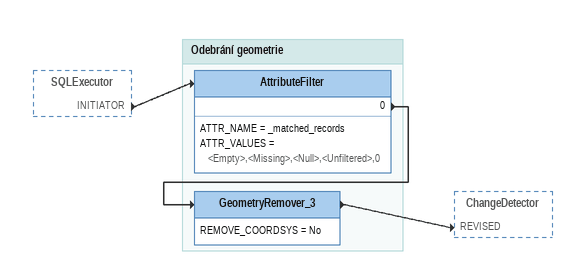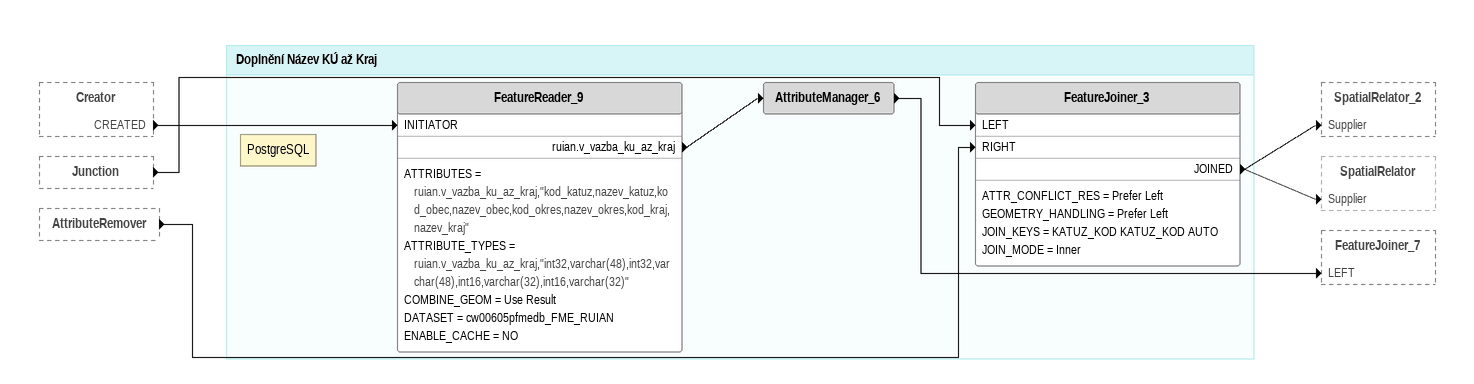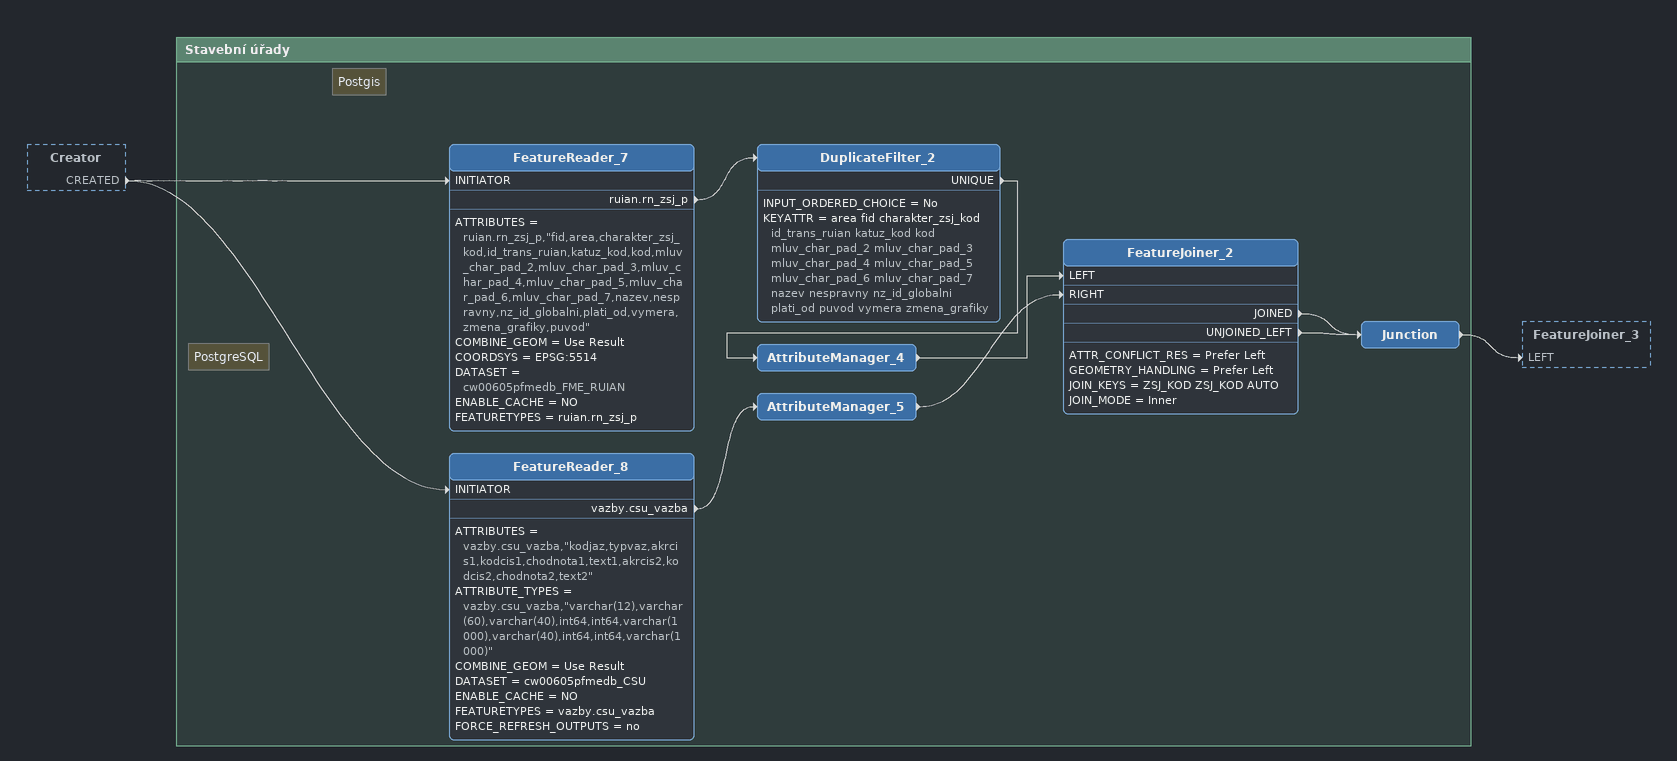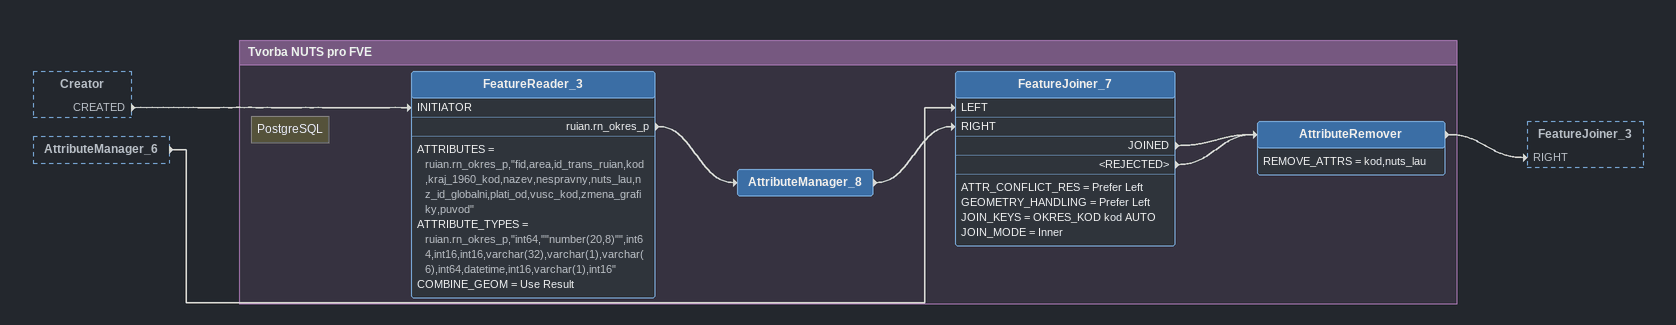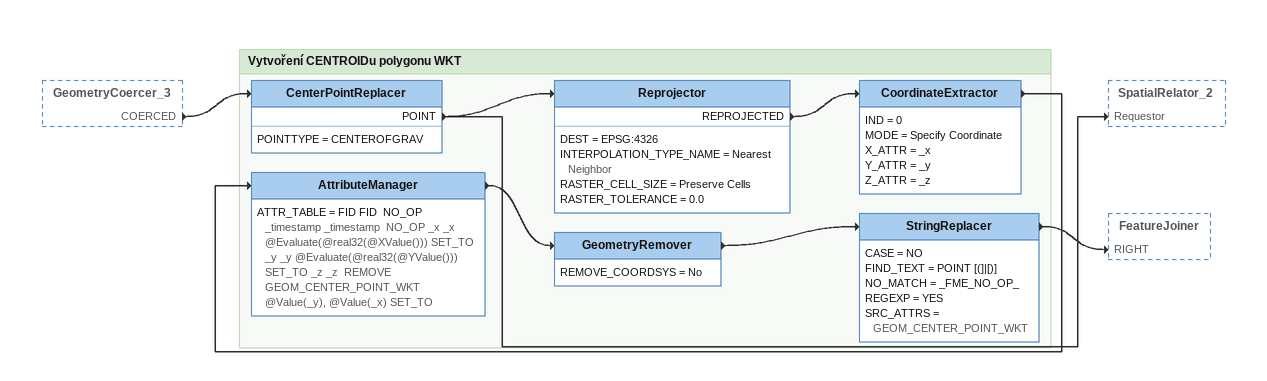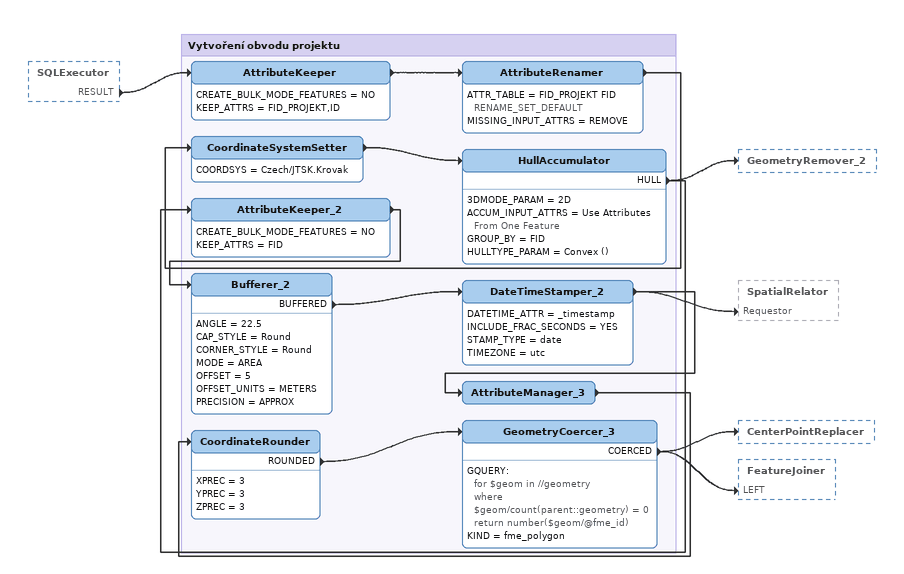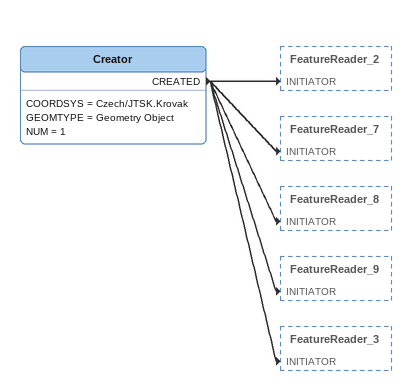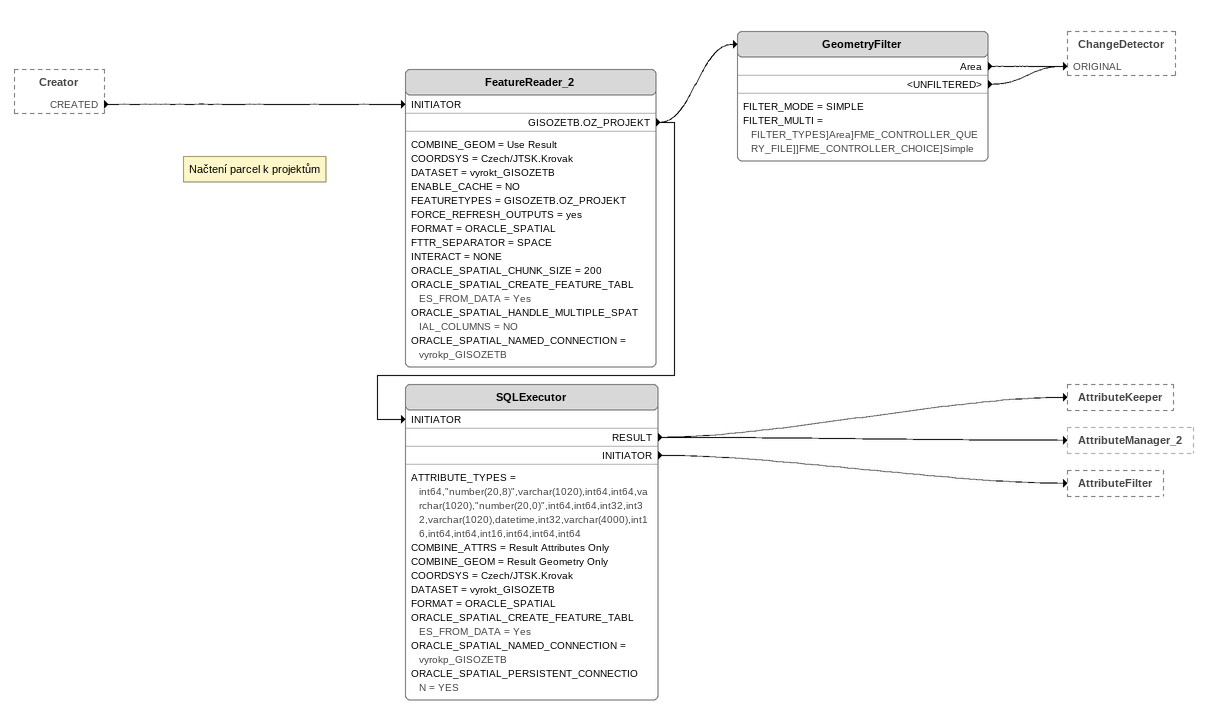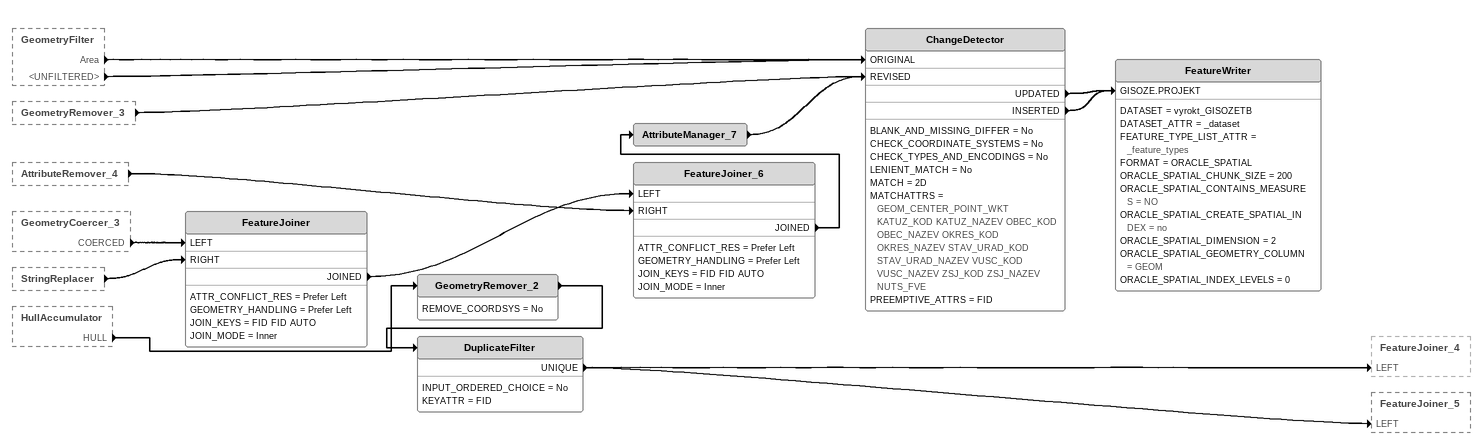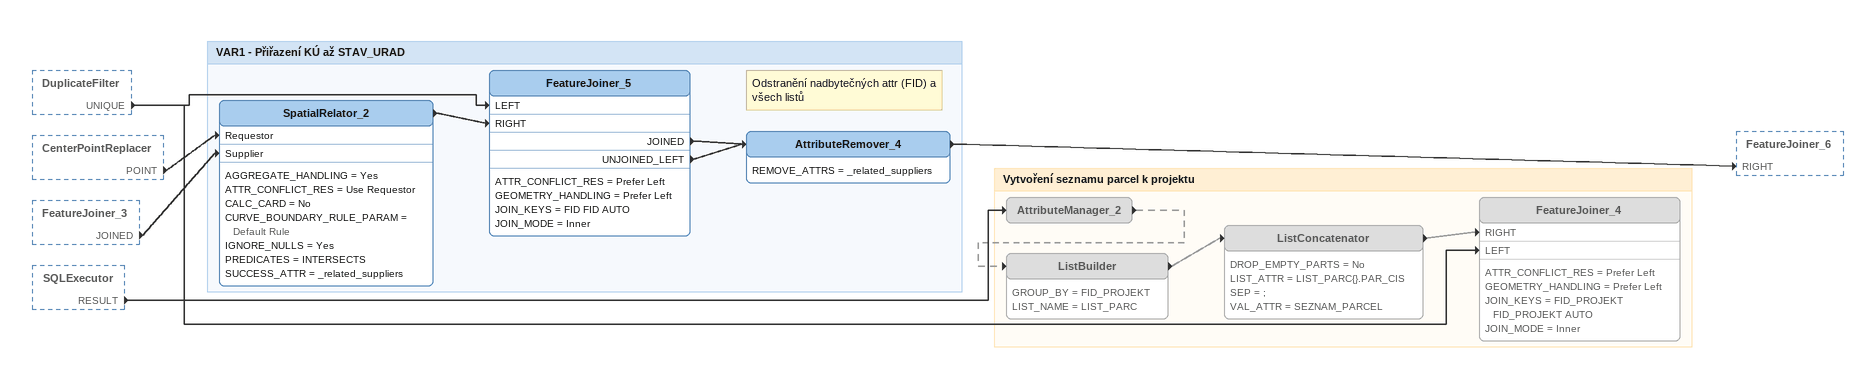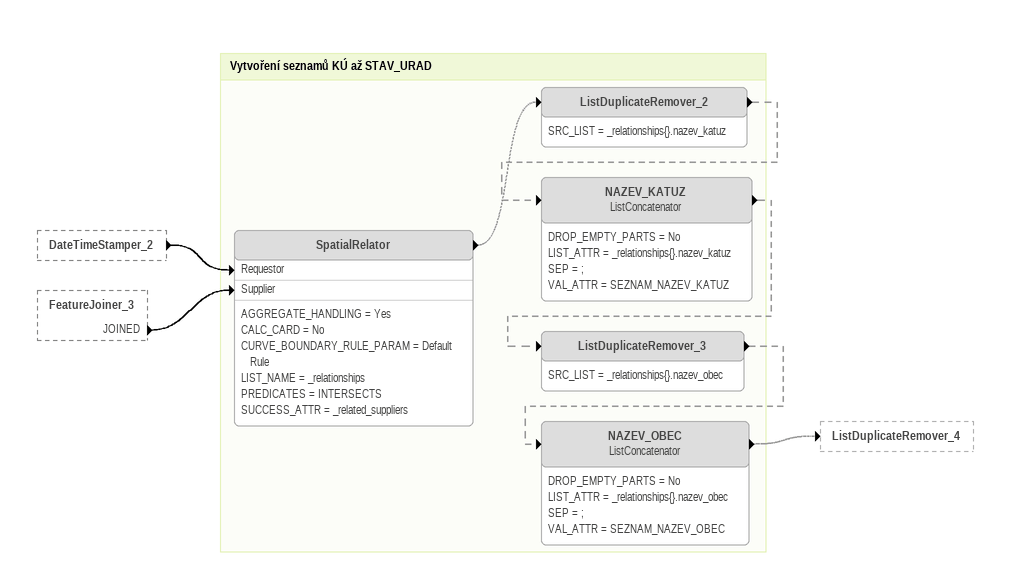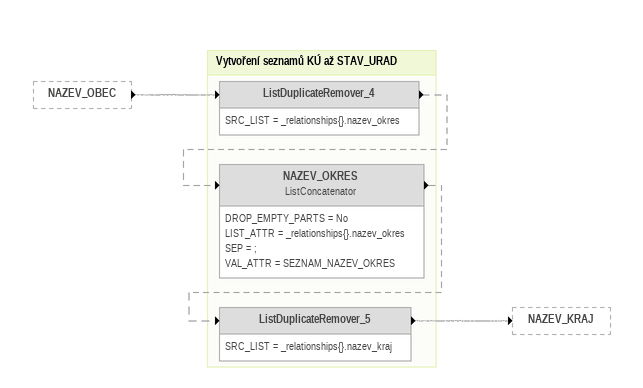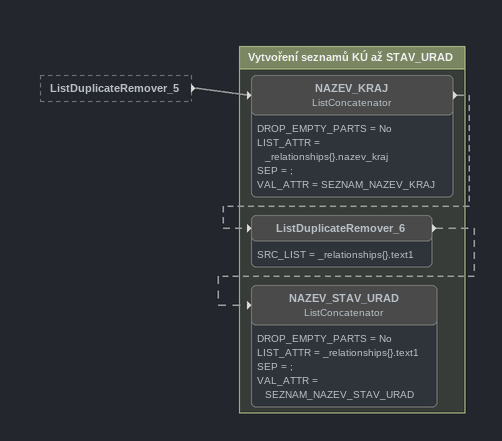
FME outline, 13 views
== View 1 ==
SQLExecutor [outside]
    INITIATOR -> AttributeFilter

Bookmark: Odebrání geometrie
AttributeFilter
    ATTR_NAME = _matched_records
    ATTR_VALUES = <Empty>,<Missing>,<Null>,<Unfiltered>,0
    0 -> GeometryRemover_3
GeometryRemover_3
    REMOVE_COORDSYS = No
    -> ChangeDetector [REVISED]

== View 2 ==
Creator [outside]
    CREATED -> FeatureReader_9 [INITIATOR]
Junction [outside]
    -> FeatureJoiner_3 [LEFT]
AttributeRemover [outside]
    -> FeatureJoiner_3 [RIGHT]

Bookmark: Doplnění Název KÚ až Kraj
Note: PostgreSQL
FeatureReader_9
    ATTRIBUTES = ruian.v_vazba_ku_az_kraj,"kod_katuz,nazev_katuz,kod_obec,nazev_obec,kod_okres,nazev_okres,kod_kraj,nazev_kraj"
    ATTRIBUTE_TYPES = ruian.v_vazba_ku_az_kraj,"int32,varchar(48),int32,varchar(48),int16,varchar(32),int16,varchar(32)"
    COMBINE_GEOM = Use Result
    DATASET = cw00605pfmedb_FME_RUIAN
    ENABLE_CACHE = NO
    ruian.v_vazba_ku_az_kraj -> AttributeManager_6
AttributeManager_6
    -> FeatureJoiner_7 [LEFT]
FeatureJoiner_3
    ATTR_CONFLICT_RES = Prefer Left
    GEOMETRY_HANDLING = Prefer Left
    JOIN_KEYS = KATUZ_KOD KATUZ_KOD AUTO
    JOIN_MODE = Inner
    JOINED -> SpatialRelator_2 [Supplier]
    JOINED -> SpatialRelator [Supplier]

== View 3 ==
Creator [outside]
    CREATED -> FeatureReader_7 [INITIATOR]
    CREATED -> FeatureReader_8 [INITIATOR]

Bookmark: Stavební úřady
Note: Postgis
FeatureReader_7
    ATTRIBUTES = ruian.rn_zsj_p,"fid,area,charakter_zsj_kod,id_trans_ruian,katuz_kod,kod,mluv_char_pad_2,mluv_char_pad_3,mluv_char_pad_4,mluv_char_pad_5,mluv_char_pad_6,mluv_char_pad_7,nazev,nespravny,nz_id_globalni,plati_od,vymera,zmena_grafiky,puvod"
    COMBINE_GEOM = Use Result
    COORDSYS = EPSG:5514
    DATASET = cw00605pfmedb_FME_RUIAN
    ENABLE_CACHE = NO
    FEATURETYPES = ruian.rn_zsj_p
    ruian.rn_zsj_p -> DuplicateFilter_2
DuplicateFilter_2
    INPUT_ORDERED_CHOICE = No
    KEYATTR = area fid charakter_zsj_kod id_trans_ruian katuz_kod kod mluv_char_pad_2 mluv_char_pad_3 mluv_char_pad_4 mluv_char_pad_5 mluv_char_pad_6 mluv_char_pad_7 nazev nespravny nz_id_globalni plati_od puvod vymera zmena_grafiky
    UNIQUE -> AttributeManager_4
AttributeManager_4
    -> FeatureJoiner_2 [LEFT]
Note: PostgreSQL
FeatureReader_8
    ATTRIBUTES = vazby.csu_vazba,"kodjaz,typvaz,akrcis1,kodcis1,chodnota1,text1,akrcis2,kodcis2,chodnota2,text2"
    ATTRIBUTE_TYPES = vazby.csu_vazba,"varchar(12),varchar(60),varchar(40),int64,int64,varchar(1000),varchar(40),int64,int64,varchar(1000)"
    COMBINE_GEOM = Use Result
    DATASET = cw00605pfmedb_CSU
    ENABLE_CACHE = NO
    FEATURETYPES = vazby.csu_vazba
    FORCE_REFRESH_OUTPUTS = no
    vazby.csu_vazba -> AttributeManager_5
AttributeManager_5
    -> FeatureJoiner_2 [RIGHT]
FeatureJoiner_2
    ATTR_CONFLICT_RES = Prefer Left
    GEOMETRY_HANDLING = Prefer Left
    JOIN_KEYS = ZSJ_KOD ZSJ_KOD AUTO
    JOIN_MODE = Inner
    JOINED -> Junction
    UNJOINED_LEFT -> Junction
Junction
    -> FeatureJoiner_3 [LEFT]

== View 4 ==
Creator [outside]
    CREATED -> FeatureReader_3 [INITIATOR]
AttributeManager_6 [outside]
    -> FeatureJoiner_7 [LEFT]

Bookmark: Tvorba NUTS pro FVE
Note: PostgreSQL
FeatureReader_3
    ATTRIBUTES = ruian.rn_okres_p,"fid,area,id_trans_ruian,kod,kraj_1960_kod,nazev,nespravny,nuts_lau,nz_id_globalni,plati_od,vusc_kod,zmena_grafiky,puvod"
    ATTRIBUTE_TYPES = ruian.rn_okres_p,"int64,""number(20,8)"",int64,int16,int16,varchar(32),varchar(1),varchar(6),int64,datetime,int16,varchar(1),int16"
    COMBINE_GEOM = Use Result
    ruian.rn_okres_p -> AttributeManager_8
AttributeManager_8
    -> FeatureJoiner_7 [RIGHT]
FeatureJoiner_7
    ATTR_CONFLICT_RES = Prefer Left
    GEOMETRY_HANDLING = Prefer Left
    JOIN_KEYS = OKRES_KOD kod AUTO
    JOIN_MODE = Inner
    JOINED -> AttributeRemover
    <REJECTED> -> AttributeRemover
AttributeRemover
    REMOVE_ATTRS = kod,nuts_lau
    -> FeatureJoiner_3 [RIGHT]

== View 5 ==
GeometryCoercer_3 [outside]
    COERCED -> CenterPointReplacer

Bookmark: Vytvoření CENTROIDu polygonu WKT
CenterPointReplacer
    POINTTYPE = CENTEROFGRAV
    POINT -> Reprojector
    POINT -> SpatialRelator_2 [Requestor]
Reprojector
    DEST = EPSG:4326
    INTERPOLATION_TYPE_NAME = Nearest Neighbor
    RASTER_CELL_SIZE = Preserve Cells
    RASTER_TOLERANCE = 0.0
    REPROJECTED -> CoordinateExtractor
CoordinateExtractor
    IND = 0
    MODE = Specify Coordinate
    X_ATTR = _x
    Y_ATTR = _y
    Z_ATTR = _z
    -> AttributeManager
AttributeManager
    ATTR_TABLE = FID FID  NO_OP _timestamp _timestamp  NO_OP _x _x @Evaluate(@real32(@XValue())) SET_TO _y _y @Evaluate(@real32(@YValue())) SET_TO _z _z  REMOVE  GEOM_CENTER_POINT_WKT @Value(_y), @Value(_x) SET_TO
    -> GeometryRemover
GeometryRemover
    REMOVE_COORDSYS = No
    -> StringReplacer
StringReplacer
    CASE = NO
    FIND_TEXT = POINT [(]|[)]
    NO_MATCH = _FME_NO_OP_
    REGEXP = YES
    SRC_ATTRS = GEOM_CENTER_POINT_WKT
    -> FeatureJoiner [RIGHT]

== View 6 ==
SQLExecutor [outside]
    RESULT -> AttributeKeeper

Bookmark: Vytvoření obvodu projektu
AttributeKeeper
    CREATE_BULK_MODE_FEATURES = NO
    KEEP_ATTRS = FID_PROJEKT,ID
    -> AttributeRenamer
AttributeRenamer
    ATTR_TABLE = FID_PROJEKT FID RENAME_SET_DEFAULT
    MISSING_INPUT_ATTRS = REMOVE
    -> CoordinateSystemSetter
CoordinateSystemSetter
    COORDSYS = Czech/JTSK.Krovak
    -> HullAccumulator
HullAccumulator
    3DMODE_PARAM = 2D
    ACCUM_INPUT_ATTRS = Use Attributes From One Feature
    GROUP_BY = FID
    HULLTYPE_PARAM = Convex ()
    HULL -> AttributeKeeper_2
    HULL -> GeometryRemover_2
AttributeKeeper_2
    CREATE_BULK_MODE_FEATURES = NO
    KEEP_ATTRS = FID
    -> Bufferer_2
Bufferer_2
    ANGLE = 22.5
    CAP_STYLE = Round
    CORNER_STYLE = Round
    MODE = AREA
    OFFSET = 5
    OFFSET_UNITS = METERS
    PRECISION = APPROX
    BUFFERED -> DateTimeStamper_2
DateTimeStamper_2
    DATETIME_ATTR = _timestamp
    INCLUDE_FRAC_SECONDS = YES
    STAMP_TYPE = date
    TIMEZONE = utc
    -> AttributeManager_3
    -> SpatialRelator [Requestor]
AttributeManager_3
    -> CoordinateRounder
CoordinateRounder
    XPREC = 3
    YPREC = 3
    ZPREC = 3
    ROUNDED -> GeometryCoercer_3
GeometryCoercer_3
    GQUERY:
      for $geom in //geometry
      where $geom/count(parent::geometry) = 0
      return number($geom/@fme_id)
    KIND = fme_polygon
    COERCED -> CenterPointReplacer
    COERCED -> FeatureJoiner [LEFT]

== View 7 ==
Creator
    COORDSYS = Czech/JTSK.Krovak
    GEOMTYPE = Geometry Object
    NUM = 1
    CREATED -> FeatureReader_2 [INITIATOR]
    CREATED -> FeatureReader_7 [INITIATOR]
    CREATED -> FeatureReader_8 [INITIATOR]
    CREATED -> FeatureReader_9 [INITIATOR]
    CREATED -> FeatureReader_3 [INITIATOR]

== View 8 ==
Creator [outside]
    CREATED -> FeatureReader_2 [INITIATOR]
FeatureReader_2
    COMBINE_GEOM = Use Result
    COORDSYS = Czech/JTSK.Krovak
    DATASET = vyrokt_GISOZETB
    ENABLE_CACHE = NO
    FEATURETYPES = GISOZETB.OZ_PROJEKT
    FORCE_REFRESH_OUTPUTS = yes
    FORMAT = ORACLE_SPATIAL
    FTTR_SEPARATOR = SPACE
    INTERACT = NONE
    ORACLE_SPATIAL_CHUNK_SIZE = 200
    ORACLE_SPATIAL_CREATE_FEATURE_TABLES_FROM_DATA = Yes
    ORACLE_SPATIAL_HANDLE_MULTIPLE_SPATIAL_COLUMNS = NO
    ORACLE_SPATIAL_NAMED_CONNECTION = vyrokp_GISOZETB
    GISOZETB.OZ_PROJEKT -> GeometryFilter
    GISOZETB.OZ_PROJEKT -> SQLExecutor [INITIATOR]
GeometryFilter
    FILTER_MODE = SIMPLE
    FILTER_MULTI = FILTER_TYPES]Area]FME_CONTROLLER_QUERY_FILE]]FME_CONTROLLER_CHOICE]Simple
    Area -> ChangeDetector [ORIGINAL]
    <UNFILTERED> -> ChangeDetector [ORIGINAL]
Note: Načtení parcel k projektům
SQLExecutor
    ATTRIBUTE_TYPES = int64,"number(20,8)",varchar(1020),int64,int64,varchar(1020),"number(20,0)",int64,int64,int32,int32,varchar(1020),datetime,int32,varchar(4000),int16,int64,int64,int16,int64,int64,int64
    COMBINE_ATTRS = Result Attributes Only
    COMBINE_GEOM = Result Geometry Only
    COORDSYS = Czech/JTSK.Krovak
    DATASET = vyrokt_GISOZETB
    FORMAT = ORACLE_SPATIAL
    ORACLE_SPATIAL_CREATE_FEATURE_TABLES_FROM_DATA = Yes
    ORACLE_SPATIAL_NAMED_CONNECTION = vyrokp_GISOZETB
    ORACLE_SPATIAL_PERSISTENT_CONNECTION = YES
    RESULT -> AttributeKeeper
    RESULT -> AttributeManager_2
    INITIATOR -> AttributeFilter

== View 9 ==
GeometryFilter [outside]
    Area -> ChangeDetector [ORIGINAL]
    <UNFILTERED> -> ChangeDetector [ORIGINAL]
GeometryRemover_3 [outside]
    -> ChangeDetector [REVISED]
AttributeRemover_4 [outside]
    -> FeatureJoiner_6 [RIGHT]
GeometryCoercer_3 [outside]
    COERCED -> FeatureJoiner [LEFT]
StringReplacer [outside]
    -> FeatureJoiner [RIGHT]
HullAccumulator [outside]
    HULL -> GeometryRemover_2
FeatureJoiner
    ATTR_CONFLICT_RES = Prefer Left
    GEOMETRY_HANDLING = Prefer Left
    JOIN_KEYS = FID FID AUTO
    JOIN_MODE = Inner
    JOINED -> FeatureJoiner_6 [LEFT]
GeometryRemover_2
    REMOVE_COORDSYS = No
    -> DuplicateFilter
DuplicateFilter
    INPUT_ORDERED_CHOICE = No
    KEYATTR = FID
    UNIQUE -> FeatureJoiner_4 [LEFT]
    UNIQUE -> FeatureJoiner_5 [LEFT]
FeatureJoiner_6
    ATTR_CONFLICT_RES = Prefer Left
    GEOMETRY_HANDLING = Prefer Left
    JOIN_KEYS = FID FID AUTO
    JOIN_MODE = Inner
    JOINED -> AttributeManager_7
AttributeManager_7
    -> ChangeDetector [REVISED]
ChangeDetector
    BLANK_AND_MISSING_DIFFER = No
    CHECK_COORDINATE_SYSTEMS = No
    CHECK_TYPES_AND_ENCODINGS = No
    LENIENT_MATCH = No
    MATCH = 2D
    MATCHATTRS = GEOM_CENTER_POINT_WKT KATUZ_KOD KATUZ_NAZEV OBEC_KOD OBEC_NAZEV OKRES_KOD OKRES_NAZEV STAV_URAD_KOD STAV_URAD_NAZEV VUSC_KOD VUSC_NAZEV ZSJ_KOD ZSJ_NAZEV NUTS_FVE
    PREEMPTIVE_ATTRS = FID
    UPDATED -> FeatureWriter [GISOZE.PROJEKT]
    INSERTED -> FeatureWriter [GISOZE.PROJEKT]
FeatureWriter
    DATASET = vyrokt_GISOZETB
    DATASET_ATTR = _dataset
    FEATURE_TYPE_LIST_ATTR = _feature_types
    FORMAT = ORACLE_SPATIAL
    ORACLE_SPATIAL_CHUNK_SIZE = 200
    ORACLE_SPATIAL_CONTAINS_MEASURES = NO
    ORACLE_SPATIAL_CREATE_SPATIAL_INDEX = no
    ORACLE_SPATIAL_DIMENSION = 2
    ORACLE_SPATIAL_GEOMETRY_COLUMN = GEOM
    ORACLE_SPATIAL_INDEX_LEVELS = 0

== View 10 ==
DuplicateFilter [outside]
    UNIQUE -> FeatureJoiner_4 [LEFT]
    UNIQUE -> FeatureJoiner_5 [LEFT]
CenterPointReplacer [outside]
    POINT -> SpatialRelator_2 [Requestor]
FeatureJoiner_3 [outside]
    JOINED -> SpatialRelator_2 [Supplier]
SQLExecutor [outside]
    RESULT -> AttributeManager_2

Bookmark: Vytvoření seznamu parcel k projektu
AttributeManager_2 [off]
    -> ListBuilder [off]
ListBuilder [off]
    GROUP_BY = FID_PROJEKT
    LIST_NAME = LIST_PARC
    -> ListConcatenator [off]
ListConcatenator [off]
    DROP_EMPTY_PARTS = No
    LIST_ATTR = LIST_PARC{}.PAR_CIS
    SEP = ;
    VAL_ATTR = SEZNAM_PARCEL
    -> FeatureJoiner_4 [RIGHT] [off]
FeatureJoiner_4 [off]
    ATTR_CONFLICT_RES = Prefer Left
    GEOMETRY_HANDLING = Prefer Left
    JOIN_KEYS = FID_PROJEKT FID_PROJEKT AUTO
    JOIN_MODE = Inner

Bookmark: VAR1 - Přiřazení KÚ až STAV_URAD
SpatialRelator_2
    AGGREGATE_HANDLING = Yes
    ATTR_CONFLICT_RES = Use Requestor
    CALC_CARD = No
    CURVE_BOUNDARY_RULE_PARAM = Default Rule
    IGNORE_NULLS = Yes
    PREDICATES = INTERSECTS
    SUCCESS_ATTR = _related_suppliers
    -> FeatureJoiner_5 [RIGHT]
FeatureJoiner_5
    ATTR_CONFLICT_RES = Prefer Left
    GEOMETRY_HANDLING = Prefer Left
    JOIN_KEYS = FID FID AUTO
    JOIN_MODE = Inner
    JOINED -> AttributeRemover_4
    UNJOINED_LEFT -> AttributeRemover_4
Note: Odstranění nadbytečných attr (FID) a všech listů
AttributeRemover_4
    REMOVE_ATTRS = _related_suppliers
    -> FeatureJoiner_6 [RIGHT]

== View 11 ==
DateTimeStamper_2 [outside]
    -> SpatialRelator [Requestor]
FeatureJoiner_3 [outside]
    JOINED -> SpatialRelator [Supplier]

Bookmark: Vytvoření seznamů KÚ až STAV_URAD
SpatialRelator [off]
    AGGREGATE_HANDLING = Yes
    CALC_CARD = No
    CURVE_BOUNDARY_RULE_PARAM = Default Rule
    LIST_NAME = _relationships
    PREDICATES = INTERSECTS
    SUCCESS_ATTR = _related_suppliers
    -> ListDuplicateRemover_2 [off]
ListDuplicateRemover_2 [off]
    SRC_LIST = _relationships{}.nazev_katuz
    -> NAZEV_KATUZ [off]
NAZEV_KATUZ: ListConcatenator [off]
    DROP_EMPTY_PARTS = No
    LIST_ATTR = _relationships{}.nazev_katuz
    SEP = ;
    VAL_ATTR = SEZNAM_NAZEV_KATUZ
    -> ListDuplicateRemover_3 [off]
ListDuplicateRemover_3 [off]
    SRC_LIST = _relationships{}.nazev_obec
    -> NAZEV_OBEC [off]
NAZEV_OBEC: ListConcatenator [off]
    DROP_EMPTY_PARTS = No
    LIST_ATTR = _relationships{}.nazev_obec
    SEP = ;
    VAL_ATTR = SEZNAM_NAZEV_OBEC
    -> ListDuplicateRemover_4 [off]

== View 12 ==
NAZEV_OBEC [outside]
    -> ListDuplicateRemover_4 [off]

Bookmark: Vytvoření seznamů KÚ až STAV_URAD
ListDuplicateRemover_4 [off]
    SRC_LIST = _relationships{}.nazev_okres
    -> NAZEV_OKRES [off]
NAZEV_OKRES: ListConcatenator [off]
    DROP_EMPTY_PARTS = No
    LIST_ATTR = _relationships{}.nazev_okres
    SEP = ;
    VAL_ATTR = SEZNAM_NAZEV_OKRES
    -> ListDuplicateRemover_5 [off]
ListDuplicateRemover_5 [off]
    SRC_LIST = _relationships{}.nazev_kraj
    -> NAZEV_KRAJ [off]

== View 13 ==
ListDuplicateRemover_5 [outside]
    -> NAZEV_KRAJ [off]

Bookmark: Vytvoření seznamů KÚ až STAV_URAD
NAZEV_KRAJ: ListConcatenator [off]
    DROP_EMPTY_PARTS = No
    LIST_ATTR = _relationships{}.nazev_kraj
    SEP = ;
    VAL_ATTR = SEZNAM_NAZEV_KRAJ
    -> ListDuplicateRemover_6 [off]
ListDuplicateRemover_6 [off]
    SRC_LIST = _relationships{}.text1
    -> NAZEV_STAV_URAD [off]
NAZEV_STAV_URAD: ListConcatenator [off]
    DROP_EMPTY_PARTS = No
    LIST_ATTR = _relationships{}.text1
    SEP = ;
    VAL_ATTR = SEZNAM_NAZEV_STAV_URAD
